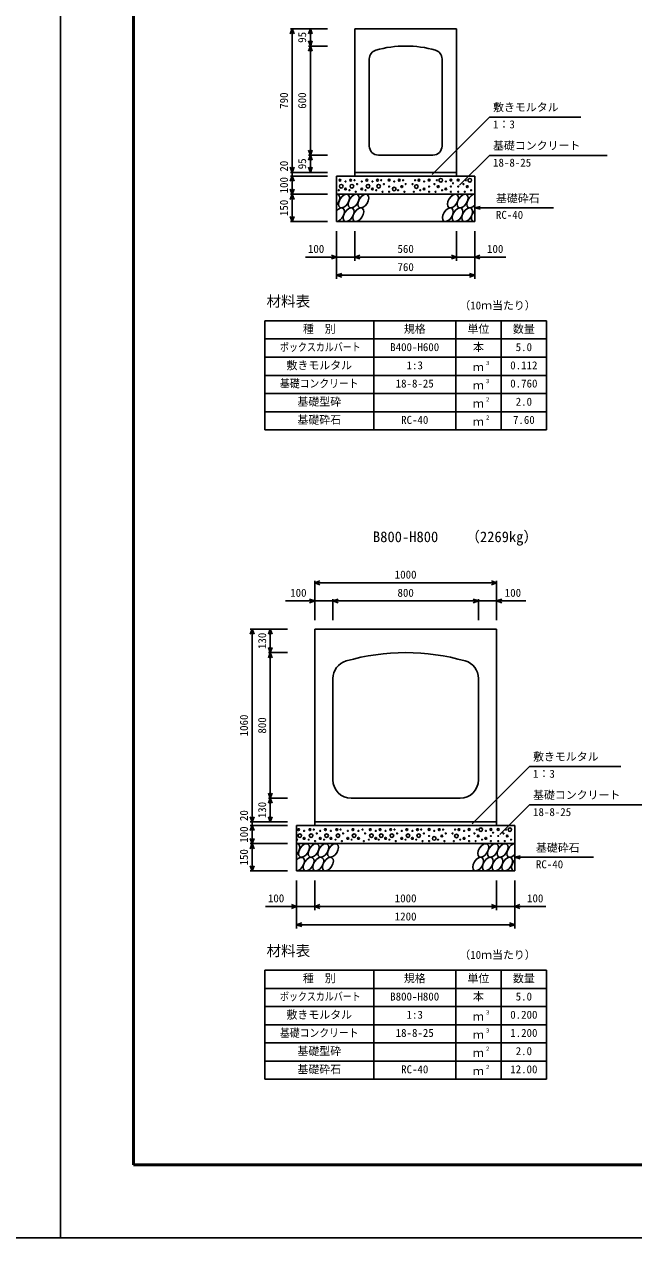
# Model space of a CAD drawing. Units: millimetres, scale not verified. Extents: x -8390 to 25210, y 0 to 11880.
# Drawn here: x 8210 to 11561, y 0 to 6671 of the extents above; entities that cross this region are included whole.
import ezdxf
from ezdxf.enums import TextEntityAlignment as Align

# ---------------------------------------------------------------- set-up
doc = ezdxf.new("R2010")
doc.units = ezdxf.units.MM
doc.header["$LTSCALE"] = 20
for name, color, linetype, lineweight in [('Defpoints_3', 5, 'Continuous', 25), ('DIM', 7, 'Continuous', 25), ('HATCH', 6, 'Continuous', 25), ('HYO', 3, 'Continuous', 25), ('HYO2', 4, 'Continuous', 25), ('OUTLINE', 3, 'Continuous', 25), ('TXT', 7, 'Continuous', 25), ('WAKU', 3, 'Continuous', 50)]:
    doc.layers.add(name, color=color, linetype=linetype, lineweight=lineweight)
doc.styles.add('ＭＳ ゴシック', font='')
doc.styles.get('ＭＳ ゴシック').set_extended_font_data('MS Gothic')

msp = doc.modelspace()

# ---------------------------------------------------------------- linework, layer by layer
at = {"layer": 'Defpoints_3'}
for p, q in [((8410, 0), (8410, 11880)), ((8410, 11880), (8410, 0)), ((-8390, 0), (8410, 0)), ((8410, 0), (25210, 0))]:
    msp.add_line(p, q, dxfattribs=at)
at = {"layer": 'DIM'}
for p, q in [((9683.11, 6646.31), (9672.85, 6618.12)), ((9673.11, 6646.31), (9877.31, 6646.31)), ((9683.11, 6646.31), (9683.11, 5856.31)), ((9693.37, 6618.12), (9683.11, 6646.31)), ((9783.11, 6646.31), (9772.85, 6618.12)), ((9783.11, 6646.31), (9783.11, 6551.31)), ((9793.37, 6618.12), (9783.11, 6646.31)), ((9783.11, 6551.31), (9772.85, 6579.51)), ((9783.11, 6551.31), (9772.85, 6523.12)), ((9773.11, 6551.31), (9877.31, 6551.31)), ((9793.37, 6579.51), (9783.11, 6551.31)), ((9783.11, 5951.31), (9783.11, 6551.31)), ((9793.37, 6523.12), (9783.11, 6551.31)), ((10767.88, 6160.55), (10453.01, 5845.68)), ((10767.88, 6160.55), (11270.54, 6160.55)), ((9783.11, 5951.31), (9772.85, 5979.51)), ((9783.11, 5951.31), (9772.85, 5923.12)), ((9773.11, 5951.31), (9877.31, 5951.31)), ((9793.37, 5979.51), (9783.11, 5951.31)), ((9783.11, 5951.31), (9783.11, 5856.31)), ((9793.37, 5923.12), (9783.11, 5951.31)), ((10767.88, 5949.97), (10604.23, 5786.31)), ((10767.88, 5949.97), (11414.76, 5949.97)), ((9683.11, 5856.31), (9672.85, 5884.51)), ((9693.37, 5884.51), (9683.11, 5856.31)), ((9783.11, 5856.31), (9772.85, 5884.51)), ((9793.37, 5884.51), (9783.11, 5856.31)), ((9683.11, 5836.31), (9672.85, 5808.12)), ((9673.11, 5856.31), (9877.31, 5856.31)), ((9673.11, 5836.31), (9877.31, 5836.31)), ((9683.11, 5836.31), (9683.11, 5856.31)), ((9683.11, 5736.31), (9683.11, 5836.31)), ((9693.37, 5808.12), (9683.11, 5836.31)), ((9683.11, 5736.31), (9672.85, 5764.51)), ((9693.37, 5764.51), (9683.11, 5736.31)), ((9683.11, 5736.31), (9672.85, 5708.12)), ((9673.11, 5736.31), (9877.31, 5736.31)), ((9683.11, 5736.31), (9683.11, 5586.31)), ((9693.37, 5708.12), (9683.11, 5736.31)), ((9683.11, 5586.31), (9672.85, 5614.51)), ((9693.37, 5614.51), (9683.11, 5586.31)), ((10687.31, 5661.31), (10716.29, 5669.08)), ((10687.31, 5661.31), (11120.63, 5661.31)), ((10687.31, 5661.31), (10716.29, 5653.55)), ((9673.11, 5586.31), (9877.31, 5586.31)), ((9927.31, 5270.8), (9927.31, 5533.14)), ((10027.31, 5370.8), (10027.31, 5533.14)), ((10587.31, 5370.8), (10587.31, 5533.14)), ((10687.31, 5270.8), (10687.31, 5533.14)), ((9757.31, 5390.8), (9927.31, 5390.8)), ((9899.12, 5401.06), (9927.31, 5390.8)), ((9927.31, 5390.8), (9899.12, 5380.54)), ((9927.31, 5390.8), (10027.31, 5390.8)), ((10027.31, 5390.8), (10055.51, 5401.06)), ((10027.31, 5390.8), (10587.31, 5390.8)), ((10055.51, 5380.54), (10027.31, 5390.8)), ((10559.12, 5401.06), (10587.31, 5390.8)), ((10587.31, 5390.8), (10559.12, 5380.54)), ((10687.31, 5390.8), (10587.31, 5390.8)), ((10715.51, 5401.06), (10687.31, 5390.8)), ((10857.32, 5390.8), (10687.31, 5390.8)), ((10687.31, 5390.8), (10715.51, 5380.54)), ((9927.31, 5290.8), (9955.51, 5301.06)), ((9927.31, 5290.8), (10687.31, 5290.8)), ((9955.51, 5280.54), (9927.31, 5290.8)), ((10659.12, 5301.06), (10687.31, 5290.8)), ((10687.31, 5290.8), (10659.12, 5280.54)), ((9807.31, 3600.34), (9835.51, 3610.61)), ((9807.31, 3610.34), (9807.31, 3395.34)), ((10807.31, 3600.34), (10779.12, 3610.61)), ((10807.31, 3610.34), (10807.31, 3395.34)), ((9807.31, 3600.34), (10807.31, 3600.34)), ((9835.51, 3590.08), (9807.31, 3600.34)), ((10779.12, 3590.08), (10807.31, 3600.34)), ((9646.58, 3500.34), (9807.31, 3500.34)), ((9807.31, 3500.34), (9779.12, 3510.61)), ((9779.12, 3490.08), (9807.31, 3500.34)), ((9807.31, 3500.34), (9907.31, 3500.34)), ((9907.31, 3500.34), (9935.51, 3510.61)), ((9907.31, 3510.34), (9907.31, 3395.34)), ((9907.31, 3500.34), (10707.31, 3500.34)), ((9935.51, 3490.08), (9907.31, 3500.34)), ((10707.31, 3500.34), (10679.12, 3510.61)), ((10679.12, 3490.08), (10707.31, 3500.34)), ((10707.31, 3510.34), (10707.31, 3395.34)), ((10707.31, 3500.34), (10807.31, 3500.34)), ((10807.31, 3500.34), (10835.51, 3510.61)), ((10835.51, 3490.08), (10807.31, 3500.34)), ((10968.05, 3500.34), (10807.31, 3500.34)), ((9463.11, 3346.31), (9452.85, 3318.12)), ((9453.11, 3346.31), (9657.31, 3346.31)), ((9463.11, 3346.31), (9463.11, 2286.31)), ((9473.37, 3318.12), (9463.11, 3346.31)), ((9563.11, 3346.31), (9552.85, 3318.12)), ((9563.11, 3346.31), (9563.11, 3216.31)), ((9573.37, 3318.12), (9563.11, 3346.31)), ((9563.11, 3216.31), (9552.85, 3244.51)), ((9563.11, 3216.31), (9552.85, 3188.12)), ((9553.11, 3216.31), (9657.31, 3216.31)), ((9573.37, 3244.51), (9563.11, 3216.31)), ((9563.11, 2416.31), (9563.11, 3216.31)), ((9573.37, 3188.12), (9563.11, 3216.31)), ((10987.88, 2590.55), (10673.01, 2275.68)), ((10987.88, 2590.55), (11490.54, 2590.55)), ((9563.11, 2416.31), (9552.85, 2444.51)), ((9563.11, 2416.31), (9552.85, 2388.12)), ((9553.11, 2416.31), (9657.31, 2416.31)), ((9573.37, 2444.51), (9563.11, 2416.31)), ((9563.11, 2416.31), (9563.11, 2286.31)), ((9573.37, 2388.12), (9563.11, 2416.31)), ((10987.88, 2379.97), (10824.23, 2216.31)), ((10987.88, 2379.97), (11634.76, 2379.97)), ((9463.11, 2286.31), (9452.85, 2314.51)), ((9453.11, 2286.31), (9657.31, 2286.31)), ((9473.37, 2314.51), (9463.11, 2286.31)), ((9463.11, 2266.31), (9463.11, 2286.31)), ((9563.11, 2286.31), (9552.85, 2314.51)), ((9573.37, 2314.51), (9563.11, 2286.31)), ((9463.11, 2266.31), (9452.85, 2238.12)), ((9453.11, 2266.31), (9657.31, 2266.31)), ((9463.11, 2166.31), (9463.11, 2266.31)), ((9473.37, 2238.12), (9463.11, 2266.31)), ((9463.11, 2166.31), (9452.85, 2194.51)), ((9463.11, 2166.31), (9452.85, 2138.12)), ((9453.11, 2166.31), (9657.31, 2166.31)), ((9473.37, 2194.51), (9463.11, 2166.31)), ((9463.11, 2166.31), (9463.11, 2016.31)), ((9473.37, 2138.12), (9463.11, 2166.31)), ((10907.31, 2091.31), (10936.29, 2099.08)), ((10907.31, 2091.31), (11340.63, 2091.31)), ((10907.31, 2091.31), (10936.29, 2083.55)), ((9463.11, 2016.31), (9452.85, 2044.51)), ((9453.11, 2016.31), (9657.31, 2016.31)), ((9473.37, 2044.51), (9463.11, 2016.31)), ((9707.31, 1700.8), (9707.31, 1963.14)), ((9807.31, 1800.8), (9807.31, 1963.14)), ((10807.31, 1800.8), (10807.31, 1963.14)), ((10907.31, 1700.8), (10907.31, 1963.14)), ((9537.31, 1820.8), (9707.31, 1820.8)), ((9679.12, 1831.06), (9707.31, 1820.8)), ((9707.31, 1820.8), (9679.12, 1810.54)), ((9707.31, 1820.8), (9807.31, 1820.8)), ((9807.31, 1820.8), (9835.51, 1831.06)), ((9807.31, 1820.8), (10807.31, 1820.8)), ((9835.51, 1810.54), (9807.31, 1820.8)), ((10779.12, 1831.06), (10807.31, 1820.8)), ((10807.31, 1820.8), (10779.12, 1810.54)), ((10907.31, 1820.8), (10807.31, 1820.8)), ((10935.51, 1831.06), (10907.31, 1820.8)), ((11077.32, 1820.8), (10907.31, 1820.8)), ((10907.31, 1820.8), (10935.51, 1810.54)), ((9707.31, 1720.8), (9735.51, 1731.06)), ((9707.31, 1720.8), (10907.31, 1720.8)), ((9735.51, 1710.54), (9707.31, 1720.8)), ((10879.12, 1731.06), (10907.31, 1720.8)), ((10907.31, 1720.8), (10879.12, 1710.54))]:
    msp.add_line(p, q, dxfattribs=at)
at = {"layer": 'HATCH'}
for centre, radius in [((9946.31, 5813.49), 5), ((9976.82, 5806.49), 2.5), ((10004.86, 5813.49), 5), ((10025.89, 5813.49), 2.5), ((10065.7, 5806.49), 2.5), ((10093.74, 5813.49), 5), ((10124.25, 5806.49), 2.5), ((10152.28, 5813.49), 5), ((10173.32, 5813.49), 2.5), ((10216.21, 5814.37), 5), ((10244.25, 5806.49), 2.5), ((10272.28, 5813.49), 5), ((10293.32, 5813.49), 2.5), ((10359.17, 5813.49), 2.5), ((10380.2, 5813.49), 5), ((10408.24, 5806.49), 2.5), ((10436.28, 5814.37), 5), ((10479.17, 5813.49), 2.5), ((10500.2, 5813.49), 10), ((10528.24, 5806.49), 2.5), ((10556.28, 5814.37), 5), ((10596.12, 5814.37), 5), ((10639.02, 5813.49), 2.5), ((10660.05, 5813.49), 10), ((9939.3, 5758.34), 2.5), ((9952.85, 5780.48), 10), ((9976.82, 5765.34), 5), ((9997.85, 5758.34), 2.5), ((10011.4, 5780.48), 10), ((10032.9, 5750.46), 2.5), ((10039.91, 5792.48), 2.5), ((10065.7, 5765.34), 5), ((10086.73, 5758.34), 2.5), ((10100.27, 5780.48), 10), ((10124.25, 5765.34), 5), ((10145.28, 5758.34), 2.5), ((10158.82, 5780.48), 10), ((10180.32, 5750.46), 2.5), ((10187.33, 5792.48), 2.5), ((10216.21, 5778.47), 2.5), ((10216.21, 5750.46), 2.5), ((10244.25, 5765.34), 10), ((10265.28, 5758.34), 2.5), ((10286.3, 5778.47), 5), ((10300.32, 5750.46), 2.5), ((10307.33, 5792.48), 2.5), ((10345.15, 5792.48), 2.5), ((10352.16, 5750.46), 2.5), ((10366.18, 5778.47), 10), ((10387.21, 5758.34), 2.5), ((10408.24, 5765.34), 5), ((10436.28, 5778.47), 2.5), ((10436.28, 5750.46), 2.5), ((10465.15, 5792.48), 2.5), ((10472.16, 5750.46), 2.5), ((10486.18, 5778.47), 5), ((10507.21, 5758.34), 2.5), ((10528.24, 5765.34), 5), ((10556.28, 5778.47), 2.5), ((10556.28, 5750.46), 2.5), ((10567.62, 5796.8), 2.5), ((10596.12, 5778.47), 2.5), ((10596.12, 5750.46), 2.5), ((10625, 5792.48), 2.5), ((10632.01, 5750.46), 2.5), ((10646.03, 5778.47), 5), ((10667.06, 5758.34), 2.5), ((9718.31, 2243.49), 5), ((9724.85, 2210.48), 10), ((9748.82, 2236.49), 2.5), ((9780.91, 2243.49), 5), ((9787.45, 2210.48), 10), ((9801.94, 2243.49), 2.5), ((9818.46, 2222.48), 2.5), ((9837.79, 2236.49), 2.5), ((9865.82, 2243.49), 5), ((9872.36, 2210.48), 10), ((9896.34, 2236.49), 2.5), ((9928.43, 2243.49), 5), ((9934.97, 2210.48), 10), ((9949.46, 2243.49), 2.5), ((9963.48, 2222.48), 2.5), ((9989.27, 2236.49), 2.5), ((10017.31, 2243.49), 5), ((10023.84, 2210.48), 10), ((10047.82, 2236.49), 2.5), ((10070.24, 2243.49), 2.5), ((10084.26, 2222.48), 2.5), ((10112.61, 2243.49), 5), ((10119.15, 2210.48), 10), ((10143.12, 2236.49), 2.5), ((10166.31, 2243.49), 5), ((10172.85, 2210.48), 10), ((10196.82, 2236.49), 2.5), ((10224.86, 2243.49), 5), ((10231.4, 2210.48), 10), ((10245.89, 2243.49), 2.5), ((10259.91, 2222.48), 2.5), ((10285.7, 2236.49), 2.5), ((10313.74, 2243.49), 5), ((10320.27, 2210.48), 10), ((10344.25, 2236.49), 2.5), ((10372.28, 2243.49), 5), ((10378.82, 2210.48), 10), ((10393.32, 2243.49), 2.5), ((10407.33, 2222.48), 2.5), ((10436.21, 2244.37), 5), ((10436.21, 2208.47), 2.5), ((10464.25, 2195.34), 10), ((10464.25, 2236.49), 2.5), ((10492.28, 2243.49), 5), ((10506.3, 2208.47), 5), ((10513.32, 2243.49), 2.5), ((10527.33, 2222.48), 2.5), ((10565.15, 2222.48), 2.5), ((10586.18, 2208.47), 10), ((10579.17, 2243.49), 2.5), ((10600.2, 2243.49), 5), ((10628.24, 2236.49), 2.5), ((10656.28, 2244.37), 5), ((10656.28, 2208.47), 2.5), ((10685.15, 2222.48), 2.5), ((10699.17, 2243.49), 2.5), ((10706.18, 2208.47), 5), ((10720.2, 2243.49), 10), ((10748.24, 2236.49), 2.5), ((10776.28, 2244.37), 5), ((10776.28, 2208.47), 2.5), ((10787.62, 2226.8), 2.5), ((10816.12, 2244.37), 5), ((10816.12, 2208.47), 2.5), ((10845, 2222.48), 2.5), ((10859.02, 2243.49), 2.5), ((10866.03, 2208.47), 5), ((10880.05, 2243.49), 10), ((9711.3, 2188.34), 2.5), ((9748.82, 2195.34), 5), ((9773.91, 2188.34), 2.5), ((9808.95, 2180.46), 2.5), ((9837.79, 2195.34), 5), ((9858.81, 2188.34), 2.5), ((9896.34, 2195.34), 5), ((9921.42, 2188.34), 2.5), ((9956.47, 2180.46), 2.5), ((9989.27, 2195.34), 5), ((10010.3, 2188.34), 2.5), ((10047.82, 2195.34), 5), ((10077.25, 2180.46), 2.5), ((10105.6, 2188.34), 2.5), ((10143.12, 2195.34), 5), ((10159.3, 2188.34), 2.5), ((10196.82, 2195.34), 5), ((10217.85, 2188.34), 2.5), ((10252.9, 2180.46), 2.5), ((10285.7, 2195.34), 5), ((10306.73, 2188.34), 2.5), ((10344.25, 2195.34), 5), ((10365.28, 2188.34), 2.5), ((10400.32, 2180.46), 2.5), ((10436.21, 2180.46), 2.5), ((10485.28, 2188.34), 2.5), ((10520.32, 2180.46), 2.5), ((10572.16, 2180.46), 2.5), ((10607.21, 2188.34), 2.5), ((10628.24, 2195.34), 5), ((10656.28, 2180.46), 2.5), ((10692.16, 2180.46), 2.5), ((10727.21, 2188.34), 2.5), ((10748.24, 2195.34), 5), ((10776.28, 2180.46), 2.5), ((10816.12, 2180.46), 2.5), ((10852.01, 2180.46), 2.5), ((10887.06, 2188.34), 2.5)]:
    msp.add_circle(centre, radius, dxfattribs=at)
for centre, start_param, end_param in [((9914.95, 5698.79), 4.385593, 6.6745444), ((10673.46, 5698.79), 0.3357715, 4.4411806), ((9940.27, 5623.8), 3.5111464, 7.548991), ((10698.78, 5623.8), 1.2110787, 3.5658734), ((9694.95, 2128.79), 4.385593, 6.6745444), ((10893.46, 2128.79), 0.3357715, 4.4411806), ((9720.27, 2053.8), 3.5111464, 7.548991), ((10918.78, 2053.8), 1.2110787, 3.5658734)]:
    msp.add_ellipse(centre, major_axis=(21.81, 35.31), ratio=0.5792, start_param=start_param, end_param=end_param, dxfattribs=at)
for centre in [(9968.16, 5698.79), (10021.37, 5698.79), (10074.58, 5698.79), (10567.04, 5698.79), (10620.25, 5698.79), (9993.48, 5623.8), (10046.69, 5623.8), (10539.15, 5623.8), (10592.36, 5623.8), (10645.57, 5623.8), (9748.16, 2128.79), (9801.37, 2128.79), (9854.58, 2128.79), (9907.79, 2128.79), (10733.83, 2128.79), (10787.04, 2128.79), (10840.25, 2128.79), (9773.48, 2053.8), (9826.69, 2053.8), (9879.9, 2053.8), (10705.94, 2053.8), (10759.15, 2053.8), (10812.36, 2053.8), (10865.57, 2053.8)]:
    msp.add_ellipse(centre, major_axis=(21.81, 35.31), ratio=0.5792, dxfattribs=at)
at = {"layer": 'HYO'}
for p, q in [((11082.31, 5040.8), (9532.31, 5040.8)), ((9532.31, 5040.8), (9532.31, 4440.8)), ((10132.31, 5040.8), (10132.31, 4440.8)), ((10582.31, 5040.8), (10582.31, 4440.8)), ((10832.31, 5040.8), (10832.31, 4440.8)), ((11082.31, 4440.8), (11082.31, 5040.8)), ((9532.31, 4940.8), (11082.31, 4940.8)), ((9532.31, 4440.8), (11082.31, 4440.8)), ((11082.31, 1470.8), (9532.31, 1470.8)), ((9532.31, 1470.8), (9532.31, 870.8)), ((10132.31, 1470.8), (10132.31, 870.8)), ((10582.31, 1470.8), (10582.31, 870.8)), ((10832.31, 1470.8), (10832.31, 870.8)), ((11082.31, 870.8), (11082.31, 1470.8)), ((9532.31, 1370.8), (11082.31, 1370.8)), ((9532.31, 870.8), (11082.31, 870.8))]:
    msp.add_line(p, q, dxfattribs=at)
at = {"layer": 'HYO2'}
for p, q in [((9532.31, 4840.8), (11082.31, 4840.8)), ((9532.31, 4740.8), (11082.31, 4740.8)), ((9532.31, 4640.8), (11082.31, 4640.8)), ((9532.31, 4540.8), (11082.31, 4540.8)), ((9532.31, 1270.8), (11082.31, 1270.8)), ((9532.31, 1170.8), (11082.31, 1170.8)), ((9532.31, 1070.8), (11082.31, 1070.8)), ((9532.31, 970.8), (11082.31, 970.8))]:
    msp.add_line(p, q, dxfattribs=at)
at = {"layer": 'OUTLINE'}
for p, q in [((10027.31, 6646.31), (10587.31, 6646.31)), ((10027.31, 6646.31), (10027.31, 5836.31)), ((10587.31, 6646.31), (10587.31, 5836.31)), ((10107.31, 6480.46), (10107.31, 6001.31)), ((10507.31, 6480.46), (10507.31, 6001.31)), ((10157.31, 5951.31), (10457.31, 5951.31)), ((9927.31, 5836.31), (10687.31, 5836.31)), ((9927.31, 5836.31), (9927.31, 5586.31)), ((10587.31, 5856.31), (10027.31, 5856.31)), ((10687.31, 5836.31), (10687.31, 5586.31)), ((9927.31, 5736.31), (10687.31, 5736.31)), ((9927.31, 5586.31), (10687.31, 5586.31)), ((9807.31, 3346.31), (9807.31, 2266.31)), ((9807.31, 3346.31), (10807.31, 3346.31)), ((10807.31, 3346.31), (10807.31, 2266.31)), ((9907.31, 3074.61), (9907.31, 2516.31)), ((10707.31, 3074.61), (10707.31, 2516.31)), ((10007.31, 2416.31), (10607.31, 2416.31)), ((10807.31, 2286.31), (9807.31, 2286.31)), ((9707.31, 2266.31), (10907.31, 2266.31)), ((9707.31, 2266.31), (9707.31, 2016.31)), ((10907.31, 2266.31), (10907.31, 2016.31)), ((9707.31, 2166.31), (10907.31, 2166.31)), ((9707.31, 2016.31), (10907.31, 2016.31))]:
    msp.add_line(p, q, dxfattribs=at)
for centre, radius, start, end in [((10307.31, 5951.31), 600, 74.17338, 105.82662), ((10157.31, 6480.46), 50, 105.82662, 180), ((10457.31, 6480.46), 50, 0, 74.17338), ((10157.31, 6001.31), 50, 180, 270), ((10457.31, 6001.31), 50, 270, 0), ((10307.31, 2016.31), 1200, 74.17338, 105.82662), ((10007.31, 3074.61), 100, 105.82662, 180.39551), ((10607.31, 3074.61), 100, 0, 74.17338), ((10007.31, 2516.31), 100, 180, 270), ((10607.31, 2516.31), 100, 270, 0)]:
    msp.add_arc(centre, radius, start, end, dxfattribs=at)
at = {"layer": 'WAKU'}
for p, q in [((8810, 11480), (8810, 400)), ((8810, 400), (24810, 400))]:
    msp.add_line(p, q, dxfattribs=at)

# ---------------------------------------------------------------- texts
at = {"layer": 'DIM', "style": 'ＭＳ ゴシック'}
for s, p in [('95', (9773.11, 6568.81)), ('790', (9673.11, 6206.31)), ('600', (9773.11, 6206.31)), ('20', (9673.11, 5860.53)), ('95', (9773.11, 5873.81)), ('100', (9673.11, 5741.31)), ('150', (9673.11, 5616.31)), ('130', (9553.11, 3236.31)), ('1060', (9453.11, 2756.31)), ('800', (9553.11, 2771.31)), ('20', (9453.11, 2290.53)), ('130', (9553.11, 2306.31)), ('100', (9453.11, 2171.31)), ('150', (9453.11, 2046.31))]:
    msp.add_text(s, height=43.99, rotation=90, dxfattribs=at).set_placement(p, align=Align.BOTTOM_LEFT)
for s, p in [('敷きモルタル', (10787.88, 6179.29)), ('1：3', (10787.88, 6085.47)), ('基礎コンクリート', (10787.88, 5968.7)), ('18-8-25', (10787.88, 5874.89)), ('基礎砕石', (10803.64, 5678.49)), ('RC-40', (10803.64, 5587.8)), ('100', (9769.87, 5400.8)), ('560', (10262.31, 5400.8)), ('100', (10754.76, 5400.8)), ('760', (10262.31, 5300.8)), ('1000', (10247.31, 3610.34)), ('100', (9672.39, 3510.34)), ('800', (10262.31, 3510.34)), ('100', (10852.24, 3510.34)), ('敷きモルタル', (11007.88, 2609.29)), ('1：3', (11007.88, 2515.47)), ('基礎コンクリート', (11007.88, 2398.7)), ('18-8-25', (11007.88, 2304.89)), ('基礎砕石', (11023.64, 2108.49)), ('RC-40', (11023.64, 2017.8)), ('100', (9549.87, 1830.8)), ('1000', (10247.31, 1830.8)), ('100', (10974.76, 1830.8)), ('1200', (10247.31, 1730.8))]:
    msp.add_text(s, height=43.99, dxfattribs=at).set_placement(p, align=Align.BOTTOM_LEFT)
at = {"layer": 'TXT', "style": 'ＭＳ ゴシック'}
for s, height, p in [('材料表', 58.65, (9542.31, 5100.8)), ('（10ｍ当たり）', 43.99, (10602.31, 5089.8)), ('種\u3000別', 43.99, (9742.31, 4960.8)), ('規格', 43.99, (10297.31, 4960.8)), ('単位', 43.99, (10647.31, 4960.8)), ('数量', 43.99, (10897.31, 4960.8)), ('B400-H600', 43.99, (10222.31, 4860.8)), ('本', 43.99, (10677.31, 4860.8)), ('5.0', 43.99, (10912.31, 4860.8)), ('敷きモルタル', 43.99, (9652.31, 4760.8)), ('1:3', 43.99, (10312.31, 4760.8)), ('３', 21.99, (10742.86, 4791.17)), ('0.112', 43.99, (10882.31, 4760.8)), ('ｍ', 43.99, (10677.31, 4750.8)), ('18-8-25', 43.99, (10252.31, 4660.8)), ('ｍ', 43.99, (10677.31, 4650.8)), ('３', 21.99, (10742.86, 4691.17)), ('0.760', 43.99, (10882.31, 4660.8)), ('基礎型砕', 43.99, (9712.31, 4560.8)), ('２', 21.99, (10742.86, 4591.17)), ('2.0', 43.99, (10912.31, 4560.8)), ('ｍ', 43.99, (10677.31, 4550.8)), ('基礎砕石', 43.99, (9712.31, 4460.8)), ('RC-40', 43.99, (10282.31, 4460.8)), ('ｍ', 43.99, (10677.31, 4450.8)), ('２', 21.99, (10742.86, 4491.17)), ('7.60', 43.99, (10897.31, 4460.8)), ('B800-H800', 58.65, (10127.31, 3806.31)), ('（2269kg）', 58.65, (10635.68, 3806.31)), ('材料表', 58.65, (9542.31, 1530.8)), ('（10ｍ当たり）', 43.99, (10602.31, 1519.8)), ('種\u3000別', 43.99, (9742.31, 1390.8)), ('規格', 43.99, (10297.31, 1390.8)), ('単位', 43.99, (10647.31, 1390.8)), ('数量', 43.99, (10897.31, 1390.8)), ('B800-H800', 43.99, (10222.31, 1290.8)), ('本', 43.99, (10677.31, 1290.8)), ('5.0', 43.99, (10912.31, 1290.8)), ('敷きモルタル', 43.99, (9652.31, 1190.8)), ('1:3', 43.99, (10312.31, 1190.8)), ('ｍ', 43.99, (10677.31, 1180.8)), ('３', 21.99, (10742.86, 1221.17)), ('0.200', 43.99, (10882.31, 1190.8)), ('18-8-25', 43.99, (10252.31, 1090.8)), ('３', 21.99, (10742.86, 1121.17)), ('1.200', 43.99, (10882.31, 1090.8)), ('ｍ', 43.99, (10677.31, 1080.8)), ('基礎型砕', 43.99, (9712.31, 990.8)), ('ｍ', 43.99, (10677.31, 980.8)), ('２', 21.99, (10742.86, 1021.17)), ('2.0', 43.99, (10912.31, 990.8)), ('基礎砕石', 43.99, (9712.31, 890.8)), ('RC-40', 43.99, (10282.31, 890.8)), ('２', 21.99, (10742.86, 921.17)), ('12.00', 43.99, (10882.31, 890.8)), ('ｍ', 43.99, (10677.31, 880.8))]:
    msp.add_text(s, height=height, dxfattribs=at).set_placement(p, align=Align.BOTTOM_LEFT)
for s, width, p in [('ボックスカルバート', 0.8, (9616.31, 4860.8)), ('基礎コンクリート', 0.9, (9616.31, 4660.8)), ('ボックスカルバート', 0.8, (9616.31, 1290.8)), ('基礎コンクリート', 0.9, (9616.31, 1090.8))]:
    msp.add_text(s, height=43.99, dxfattribs=dict(at, width=width)).set_placement(p, align=Align.BOTTOM_LEFT)

doc.saveas('drawing.dxf')
